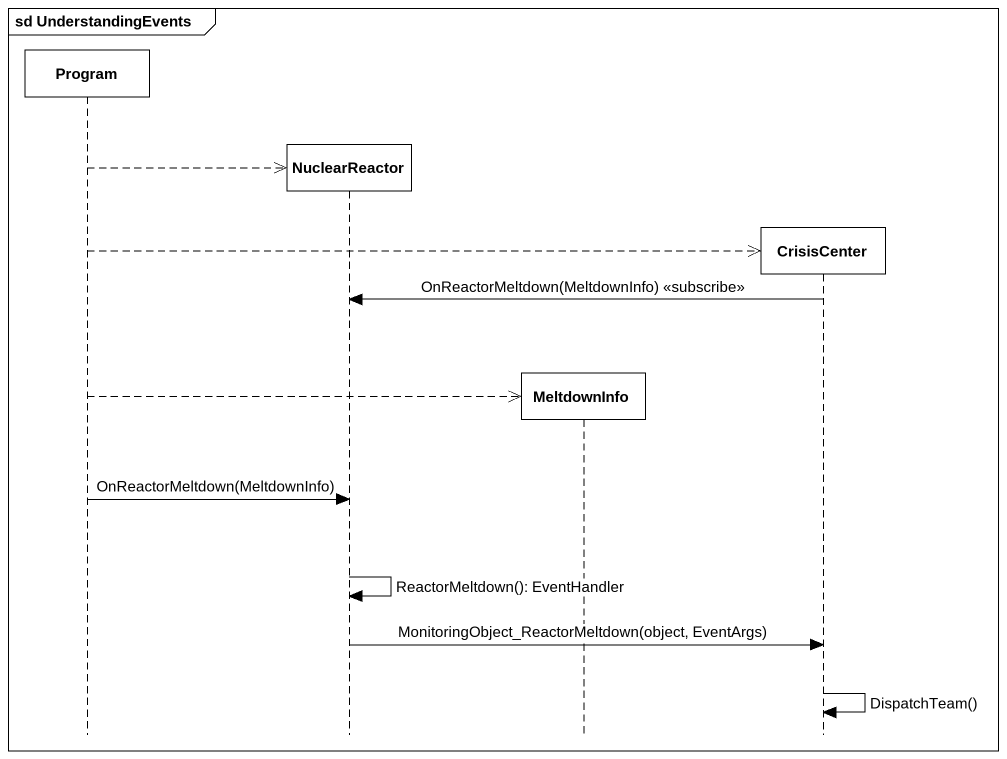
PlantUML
@startuml
mainframe sd UnderstandingEvents
hide footbox
participant Program
participant NuclearReactor
participant MeltdownInfo
participant CrisisCenter

Program -->> NuclearReactor **
Program -->> CrisisCenter **
CrisisCenter -> NuclearReactor : OnReactorMeltdown(MeltdownInfo) <<subscribe>>
Program -->> MeltdownInfo **
Program -> NuclearReactor : OnReactorMeltdown(MeltdownInfo)
NuclearReactor -> NuclearReactor : ReactorMeltdown(): EventHandler
NuclearReactor -> CrisisCenter : MonitoringObject_ReactorMeltdown(object, EventArgs)
CrisisCenter -> CrisisCenter : DispatchTeam()
@enduml
